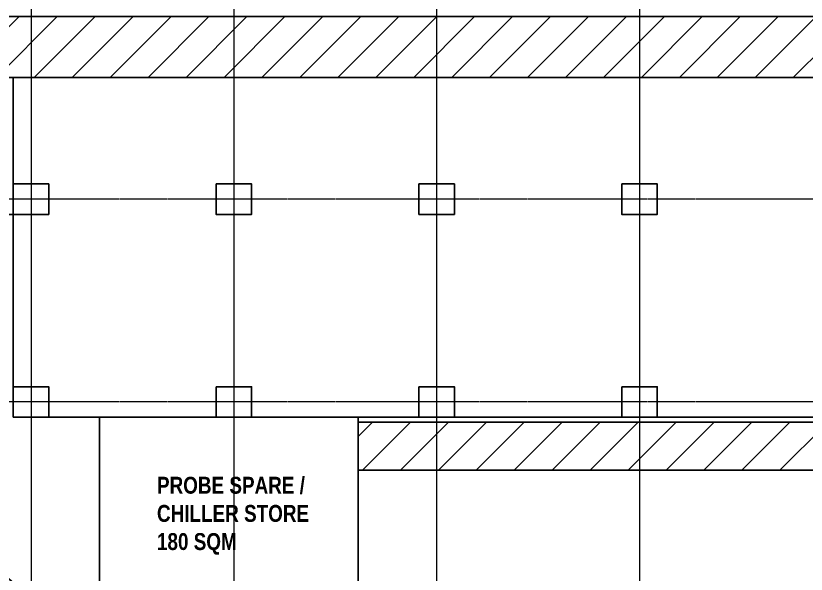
# Model space of a CAD drawing. Extents: x -15449 to 568150, y -1239737 to 53667.
# Drawn here: x 459514 to 506278, y -118732 to -85685 of the extents above; entities that cross this region are included whole.
import ezdxf

# ---------------------------------------------------------------- set-up
doc = ezdxf.new("R2010")
doc.units = 0
doc.header["$LTSCALE"] = 8
doc.linetypes.add('IDA - Grid Line', pattern=[3500, 2000, -500, 500, -500])
doc.layers.get('0').update_dxf_attribs({"color": 1, "linetype": 'CONTINUOUS'})
doc.layers.add('000_CTCI_CSA', color=7, linetype='CONTINUOUS')
doc.layers.add('A-_ANOTGRID_E', color=7, linetype='CONTINUOUS', lineweight=9)
doc.styles.add('Site Area', font='arial.ttf', dxfattribs={"width": 0.8})

# ---------------------------------------------------------------- blocks, each defined once
blk = doc.blocks.new('column grid')
at = {"color": 252, "elevation": 0}
for points in [[(-60454.4, -46338.8), (-58354.4, -46338.8), (-58354.4, -48138.8), (-60454.4, -48138.8)], [(-48454.4, -46339.3), (-46354.4, -46339.3), (-46354.4, -48139.3), (-48454.4, -48139.3)], [(-36454.4, -46339.4), (-34354.4, -46339.4), (-34354.4, -48139.4), (-36454.4, -48139.4)], [(-24454.4, -46338.8), (-22354.4, -46338.8), (-22354.4, -48138.8), (-24454.4, -48138.8)], [(-60454.4, -58338.8), (-58354.4, -58338.8), (-58354.4, -60138.8), (-60454.4, -60138.8)], [(-48454.4, -58339.3), (-46354.4, -58339.3), (-46354.4, -60139.3), (-48454.4, -60139.3)], [(-36454.4, -58339.4), (-34354.4, -58339.4), (-34354.4, -60139.4), (-36454.4, -60139.4)], [(-24454.4, -58338.8), (-22354.4, -58338.8), (-22354.4, -60138.8), (-24454.4, -60138.8)]]:
    blk.add_lwpolyline(points, close=True, dxfattribs=at)
at = {"layer": 'A-_ANOTGRID_E', "color": 8, "linetype": 'IDA - Grid Line', "ltscale": 0.005, "true_color": 0x808080}
for p, q in [((-59404.4, 9427, 0), (-59404.4, -120414.2, 0)), ((-47404.4, 9427, 0), (-47404.4, -120414.2, 0)), ((-35404.4, 9427, 0), (-35404.4, -120414.2, 0)), ((-23404.4, 9427, 0), (-23404.4, -120414.2, 0)), ((29680.4, -47238.8, 0), (-104784.6, -47238.8, 0)), ((29680.4, -59238.8, 0), (-104784.6, -59238.8, 0))]:
    blk.add_line(p, q, dxfattribs=at)
blk = doc.blocks.new('CTCI_Building Footprint and Grid')
at = {"color": 252}
blk.add_blockref('column grid', (1987651, -866033, 0), dxfattribs=at)

msp = doc.modelspace()

# ---------------------------------------------------------------- hatches: boundary and pattern name
h = msp.add_hatch()
h.set_pattern_fill('ANSI31', color=252, scale=500)
h.set_pattern_definition([(45, (604458.7, 1594628), (-1122.532, 1122.532), [])])
h.paths.add_polyline_path([(439563.6678, -71635.5634), (449163.6678, -71635.5634), (449163.6678, -64835.5634), (439563.6678, -64835.5634)])
h.paths.add_polyline_path([(443663.6678, -71785.5634), (449163.6678, -71785.5634), (449163.6678, -85735.5634), (443663.6678, -85735.5634)])
h.paths.add_polyline_path([(443663.6678, -85735.5634), (516963.6678, -85735.5634), (516963.6678, -89335.5634), (443663.6678, -89335.5634)])
h.paths.add_polyline_path([(516963.6678, -109735.5634), (479764.1147, -109735.5634), (479764.1147, -112577.0636), (516963.6678, -112577.0636)])
h.paths.add_polyline_path([(516963.6678, -109735.5634), (512732.942, -109735.5634), (512732.942, -89335.5634), (516963.6678, -89335.5634)])
h.paths.add_polyline_path([(513694.3937, -131635.5634), (509463.6678, -131635.5634), (509463.6678, -112577.0636), (513694.3937, -112577.0636)])
h.paths.add_polyline_path([(516963.6678, -151735.5634), (512750.2089, -151735.5634), (512750.2089, -121735.5634), (516963.6678, -121735.5634)])
h.paths.add_polyline_path([(528738.6678, -138735.7501), (516963.6678, -138735.7501), (516963.6678, -133735.5634), (528738.6678, -133735.5634)])

# ---------------------------------------------------------------- linework, layer by layer
at = {"color": 252, "elevation": 0}
for points in [[(443663.6678, -85735.5634), (516963.6678, -85735.5634), (516963.6678, -89335.5634), (443663.6678, -89335.5634)], [(516963.6678, -109735.5634), (479764.1147, -109735.5634), (479764.1147, -112577.0636), (516963.6678, -112577.0636)]]:
    msp.add_lwpolyline(points, close=True, dxfattribs=at)
at = {"layer": '000_CTCI_CSA', "color": 252, "ltscale": 0.1, "elevation": 0}
for points in [[(459364.1147, -109434.7793), (512732.942, -109434.7793), (512732.942, -89335.5634), (459364.1147, -89335.5634)], [(464463.6678, -109434.7793), (479764.1147, -109434.7793), (479764.1147, -121435.4167), (464463.6678, -121435.4167)]]:
    msp.add_lwpolyline(points, close=True, dxfattribs=at)
for points in [[(449164.1147, -97435.2307), (459364.1147, -97435.2307), (459364.1147, -109434.7793), (464463.6678, -109434.7793), (464463.6678, -136485.2703), (464463.8694, -136485.3036), (464463.8694, -140484.956), (459663.6686, -140485.2703), (459663.6698, -119634.7793), (459664.675, -119499.0799), (456363.6701, -116649.796), (456363.6701, -102245.5674), (449164.1124, -102245.5641), (449163.8996, -97435.2307)], [(479764.1147, -112577.0636), (509463.6678, -112577.0636), (509463.6678, -133434.7793), (512750.2089, -133434.7793), (512750.2092, -153234.7791), (483364.1147, -153234.7791), (483364.1147, -143635.4228), (479763.9769, -143635.4228), (479764.1147, -112577.0636)]]:
    msp.add_lwpolyline(points, dxfattribs=at)

# ---------------------------------------------------------------- block references
at = {"layer": '000_CTCI_CSA', "color": 2}
msp.add_blockref('CTCI_Building Footprint and Grid', (-1467832.5298, 816737), dxfattribs=at)

# ---------------------------------------------------------------- texts
at = {"color": 252, "insert": (467865.3408, -112966.7865, 0), "char_height": 1000, "attachment_point": 1, "style": 'Site Area'}
msp.add_mtext_dynamic_manual_height_columns('{\\fArial|b1|i0|c0|p34;PROBE SPARE / CHILLER STORE\\P180 SQM }', width=10880.129417, gutter_width=24254.764, heights=[0], dxfattribs=at)

doc.saveas('drawing.dxf')
